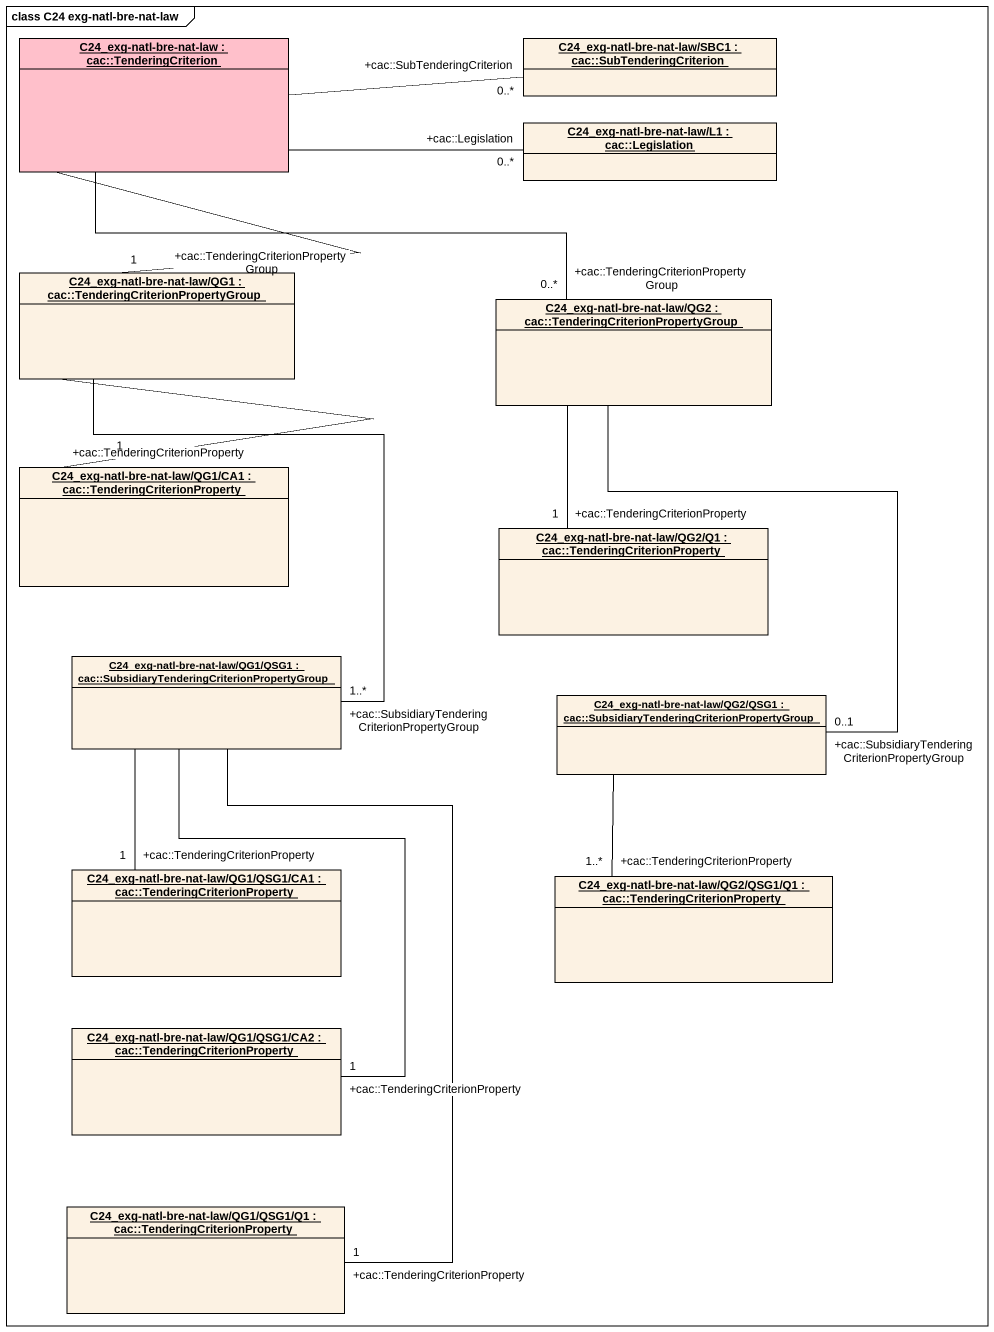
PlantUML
@startuml
mainframe class C24 exg-natl-bre-nat-law
hide circle
hide empty members
object "C24_exg-natl-bre-nat-law : cac::TenderingCriterion" as C24_exg_natl_bre_nat_law #FFC0CB
object "C24_exg-natl-bre-nat-law/SBC1 : cac::SubTenderingCriterion" as C24_exg_natl_bre_nat_law_2
object "C24_exg-natl-bre-nat-law/L1 : cac::Legislation" as C24_exg_natl_bre_nat_law_L1
object "C24_exg-natl-bre-nat-law/QG1 : cac::TenderingCriterionPropertyGroup" as C24_exg_natl_bre_nat_law_QG1
object "C24_exg-natl-bre-nat-law/QG2 : cac::TenderingCriterionPropertyGroup" as C24_exg_natl_bre_nat_law_QG2
object "C24_exg-natl-bre-nat-law/QG1/CA1 : cac::TenderingCriterionProperty" as C24_exg_natl_bre_nat_law_3
object "C24_exg-natl-bre-nat-law/QG2/Q1 : cac::TenderingCriterionProperty" as C24_exg_natl_bre_nat_law_4
object "C24_exg-natl-bre-nat-law/QG1/QSG1 : cac::SubsidiaryTenderingCriterionPropertyGroup" as C24_exg_natl_bre_nat_law_5
object "C24_exg-natl-bre-nat-law/QG2/QSG1 : cac::SubsidiaryTenderingCriterionPropertyGroup" as C24_exg_natl_bre_nat_law_6
object "C24_exg-natl-bre-nat-law/QG1/QSG1/CA1 : cac::TenderingCriterionProperty" as C24_exg_natl_bre_nat_law_7
object "C24_exg-natl-bre-nat-law/QG2/QSG1/Q1 : cac::TenderingCriterionProperty" as C24_exg_natl_bre_nat_law_8
object "C24_exg-natl-bre-nat-law/QG1/QSG1/CA2 : cac::TenderingCriterionProperty" as C24_exg_natl_bre_nat_law_9
object "C24_exg-natl-bre-nat-law/QG1/QSG1/Q1 : cac::TenderingCriterionProperty" as C24_exg_natl_bre_nat_law_10
C24_exg_natl_bre_nat_law -right- "+cac::SubTenderingCriterion\n0..*" C24_exg_natl_bre_nat_law_2
C24_exg_natl_bre_nat_law -right- "+cac::Legislation\n0..*" C24_exg_natl_bre_nat_law_L1
C24_exg_natl_bre_nat_law -- "+cac::TenderingCriterionPropertyGroup\n1" C24_exg_natl_bre_nat_law_QG1
C24_exg_natl_bre_nat_law -right- "+cac::TenderingCriterionPropertyGroup\n0..*" C24_exg_natl_bre_nat_law_QG2
C24_exg_natl_bre_nat_law_QG1 -- "+cac::TenderingCriterionProperty\n1" C24_exg_natl_bre_nat_law_3
C24_exg_natl_bre_nat_law_QG1 -- "+cac::SubsidiaryTenderingCriterionPropertyGroup\n1..*" C24_exg_natl_bre_nat_law_5
C24_exg_natl_bre_nat_law_QG2 -- "+cac::TenderingCriterionProperty\n1" C24_exg_natl_bre_nat_law_4
C24_exg_natl_bre_nat_law_QG2 -- "+cac::SubsidiaryTenderingCriterionPropertyGroup\n0..1" C24_exg_natl_bre_nat_law_6
C24_exg_natl_bre_nat_law_5 -- "+cac::TenderingCriterionProperty\n1" C24_exg_natl_bre_nat_law_7
C24_exg_natl_bre_nat_law_5 -- "+cac::TenderingCriterionProperty\n1" C24_exg_natl_bre_nat_law_9
C24_exg_natl_bre_nat_law_5 -- "+cac::TenderingCriterionProperty\n1" C24_exg_natl_bre_nat_law_10
C24_exg_natl_bre_nat_law_6 -- "+cac::TenderingCriterionProperty\n1..*" C24_exg_natl_bre_nat_law_8
@enduml
